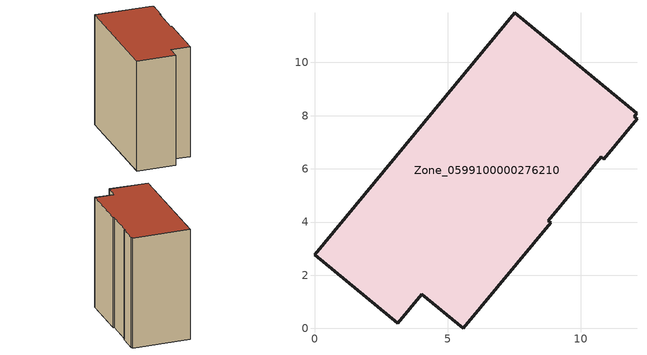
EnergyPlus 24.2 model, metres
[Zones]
Zone_0599100000276210
 floor ground (C_G): 10.87,6.37 10.77,6.45 8.79,4.04 8.88,3.97 5.59,0 4.03,1.29 3.13,0.2 0,2.77 7.52,11.87 12.12,8.08 12.02,7.96 12.12,7.88 z0
 wall outside (C_F): 7.52,11.87 0,2.77 3.13,0.2 4.03,1.29 5.59,0 8.88,3.97 8.79,4.04 10.77,6.45 10.87,6.37 12.12,7.88 12.02,7.96 12.12,8.08 7.52,11.87 z0:11.75
 roof outside (C_R): 8.79,4.04 10.77,6.45 10.87,6.37 12.12,7.88 12.02,7.96 12.12,8.08 7.52,11.87 0,2.77 3.13,0.2 4.03,1.29 5.59,0 8.88,3.97 z11.75
[BUILDING]
Pand.0599100000276210: North Axis=0; Terrain=City; Loads Convergence Tolerance Value=0.04; Temperature Convergence Tolerance Value=0.4; Solar Distribution=FullExterior; Maximum Number of Warmup Days=25; Minimum Number of Warmup Days=1
[Site:Location]
Rotterdam.The.Hague.AP_ZH_NLD Design_Conditions: Latitude=51.96; Longitude=4.45; Time Zone=1; Elevation=-4.5
[SITE:GROUNDTEMPERATURE:BUILDINGSURFACE]
18, 18, 18, 18, 18, 18, 18, 18, 18, 18, 18, 18
[MATERIAL] Thermal Absorptance=0.9; Solar Absorptance=0.7; Visible Absorptance=0.7
Name | Roughness | Thickness | Conductivity | Density | Specific Heat
G.TC.1946 | MediumSmooth | 0.15 | 1 | 540 | 1210
F.TC.1946 | Rough | 0.3 | 0.857143 | 1920 | 840
R.TC.1946 | MediumRough | 0.2 | 0.909091 | 1500 | 1000
[CONSTRUCTION]
C_G: G.TC.1946
C_F: F.TC.1946
C_R: R.TC.1946
[ZONE]
Zone_0599100000276210: Type=1; Multiplier=1; Ceiling Height=Autocalculate; Volume=Autocalculate; Floor Area=autocalculate; Part of Total Floor Area=Yes
[ZONEINFILTRATION:DESIGNFLOWRATE]
Infil_Zone_0599100000276210: Zone or ZoneList or Space or SpaceList=Zone_0599100000276210; Schedule=AlwaysOn; Design Flow Rate Calculation Method=Flow/Area; Flow Rate per Floor Area=0.003; Constant Term Coefficient=1; Temperature Term Coefficient=0; Velocity Term Coefficient=0; Velocity Squared Term Coefficient=0
[HVACTEMPLATE:ZONE:IDEALLOADSAIRSYSTEM]
Zone_0599100000276210: Maximum Heating Supply Air Temperature=50; Minimum Cooling Supply Air Temperature=13; Maximum Heating Supply Air Humidity Ratio=0.0156; Minimum Cooling Supply Air Humidity Ratio=0.0077; Heating Limit=NoLimit; Cooling Limit=NoLimit; Dehumidification Control Type=ConstantSensibleHeatRatio; Cooling Sensible Heat Ratio=0.7; Dehumidification Setpoint=60; Humidification Control Type=None; Humidification Setpoint=30; Outdoor Air Method=None; Outdoor Air Flow Rate per Person=0.00944; Outdoor Air Flow Rate per Zone Floor Area=0; Outdoor Air Flow Rate per Zone=0; Demand Controlled Ventilation Type=None; Outdoor Air Economizer Type=NoEconomizer; Heat Recovery Type=None; Sensible Heat Recovery Effectiveness=0.7; Latent Heat Recovery Effectiveness=0.65
[ZONECONTROL:THERMOSTAT]
ThermostatControl_Zone_0599100000276210: Zone or ZoneList=Zone_0599100000276210; Control Type Schedule=DualSetpointControlType; Control 1=Thermostat_Zone_0599100000276210; Temperature Difference Between Cutout And Setpoint=0
[THERMOSTATSETPOINT:DUALSETPOINT]
Thermostat_Zone_0599100000276210: Heating Setpoint Temperature Schedule=HeatingSetpoint_Zone_0599100000276210; Cooling Setpoint Temperature Schedule=CoolingSetpoint_Zone_0599100000276210
[SCHEDULE:COMPACT]
HeatingSetpoint_Zone_0599100000276210: Through: 12/31, For: AllDays, Until: 24:00, 21
CoolingSetpoint_Zone_0599100000276210: Through: 12/31, For: AllDays, Until: 24:00, 24
DualSetpointControlType: Through: 12/31, For: AllDays, Until: 24:00, 4
AlwaysOn: Through: 12/31, For: AllDays, Until: 24:00, 1
